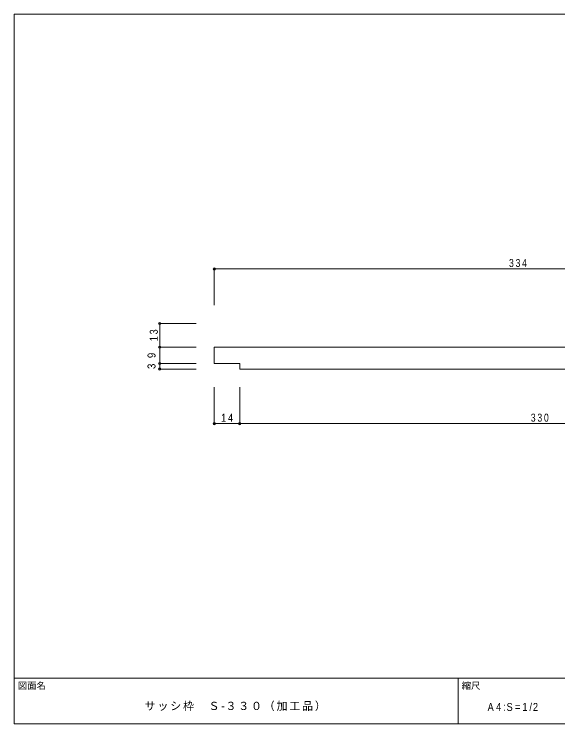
# Model space of a CAD drawing. Units: millimetres on the paper, with parts at other scales. Extents: x -141 to 141, y -98 to 98.
# Drawn here: x -141 to 8.4, y -97.5 to 97.5 of the extents above; entities that cross this region are included whole.
import ezdxf
from ezdxf.enums import TextEntityAlignment as Align

# ---------------------------------------------------------------- set-up
doc = ezdxf.new("R2010")
doc.units = ezdxf.units.MM
doc.header["$PDMODE"] = 32
doc.header["$PDSIZE"] = 0.6
for name, color, linetype, lineweight in [('4-0_ＫＢ製品', 2, 'Continuous', 9), ('4-3_寸法', 4, 'Continuous', 9), ('F-0_図面枠', 5, 'Continuous', 9), ('F-5_F-5ﾚｲﾔ', 7, 'Continuous', 9)]:
    doc.layers.add(name, color=color, linetype=linetype, lineweight=lineweight)
doc.styles.add('HGｺﾞｼｯｸM', font='')
doc.styles.get('HGｺﾞｼｯｸM').set_extended_font_data('HGｺﾞｼｯｸM')

msp = doc.modelspace()

# ---------------------------------------------------------------- linework, layer by layer
at = {"layer": '4-0_ＫＢ製品'}
for p, q in [((-86, 1.5), (-79, 1.5)), ((-79, 1.5), (-79, 0)), ((-79, 0), (85.5, 0))]:
    msp.add_line(p, q, dxfattribs=at)
msp.add_lwpolyline([(81, 6), (-86, 6), (-86, 1.5)], dxfattribs=at)
at = {"layer": '4-3_寸法'}
for p, q in [((81, 27.5), (-86, 27.5)), ((-86, 27.5), (-86, 17.5)), ((-101, 6), (-101, 12.5)), ((-101, 12.5), (-91, 12.5)), ((-101, 1.5), (-101, 6)), ((-101, 6), (-91, 6)), ((-101, 0), (-101, 1.5)), ((-101, 1.5), (-91, 1.5)), ((-101, 0), (-91, 0)), ((-86, -15), (-86, -5)), ((-79, -15), (-79, -5)), ((-79, -15), (-86, -15)), ((86, -15), (-79, -15))]:
    msp.add_line(p, q, dxfattribs=at)
for p in [(-86, 27.5), (-101, 12.5), (-101, 6), (-101, 1.5), (-101, 0), (-86, -15), (-79, -15)]:
    msp.add_point(p, dxfattribs=at)
at = {"layer": 'F-0_図面枠'}
for p, q in [((-141, 97.5), (141, 97.5)), ((-141, -97.5), (-141, 97.5)), ((-141, -85), (141, -85)), ((-19, -97.5), (-19, -85)), ((141, -97.5), (-141, -97.5))]:
    msp.add_line(p, q, dxfattribs=at)

# ---------------------------------------------------------------- texts
at = {"layer": '4-3_寸法', "color": 7, "style": 'HGｺﾞｼｯｸM', "width": 0.9}
for s, p in [('9', (-101.5, 3)), ('3', (-101.5, 0))]:
    msp.add_text(s, height=2.199, rotation=90, dxfattribs=at).set_placement(p, align=Align.BOTTOM_LEFT)
at = {"layer": '4-3_寸法', "color": 7, "char_height": 2.199, "attachment_point": 7, "style": 'HGｺﾞｼｯｸM'}
for s, insert in [('\\T1.38;\\W0.8;334', (-5, 28)), ('\\T1.36;\\W0.85;14', (-84.125, -14.5)), ('\\T1.38;\\W0.8;330', (1, -14.5))]:
    msp.add_mtext(s, dxfattribs=dict(at, insert=insert))
at = {"layer": '4-3_寸法', "color": 7, "insert": (-101.5, 7.625), "char_height": 2.199, "attachment_point": 7, "rotation": 90, "style": 'HGｺﾞｼｯｸM'}
msp.add_mtext('\\T1.36;\\W0.85;13', dxfattribs=at)
at = {"layer": 'F-0_図面枠', "color": 7, "style": 'HGｺﾞｼｯｸM'}
msp.add_text('図面名', height=1.833, dxfattribs=at).set_placement((-140, -88.5), align=Align.BOTTOM_LEFT)
at = {"layer": 'F-5_F-5ﾚｲﾔ', "style": 'HGｺﾞｼｯｸM'}
msp.add_text('縮尺', height=1.833, dxfattribs=at).set_placement((-18, -88.5), align=Align.BOTTOM_LEFT)
at = {"layer": 'F-5_F-5ﾚｲﾔ', "char_height": 2.199, "attachment_point": 7, "style": 'HGｺﾞｼｯｸM'}
for s, insert in [('\\T1.17;サッシ枠\u3000Ｓ-３３０（加工品）', (-105.125, -94)), ('\\T1.39;\\W0.85;A4:S=1/2', (-10.875, -94))]:
    msp.add_mtext(s, dxfattribs=dict(at, insert=insert))

doc.saveas('drawing.dxf')
